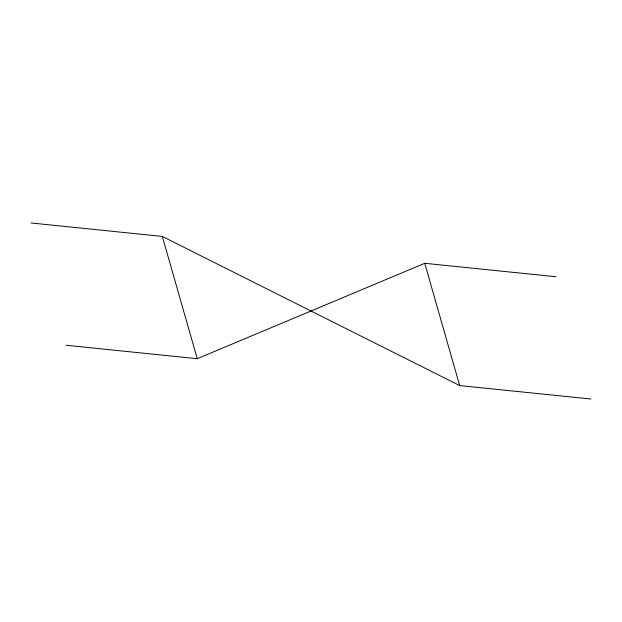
<?xml version="1.0" encoding="UTF-8"?>
<svg xmlns="http://www.w3.org/2000/svg" width="622" height="622" viewBox="0 0 622 622"><rect width="100%" height="100%" fill="white"/><g stroke="black" fill="none" stroke-linecap="round" stroke-linejoin="round"><path stroke-width="0.93" d="M66.041 345.257L197.252 358.7L424.748 263.3L555.959 276.743M31.1 222.987L162.319 236.422L459.681 385.578L590.9 399.013M424.748 263.3L459.681 385.578M162.319 236.422L197.252 358.7"/></g></svg>
